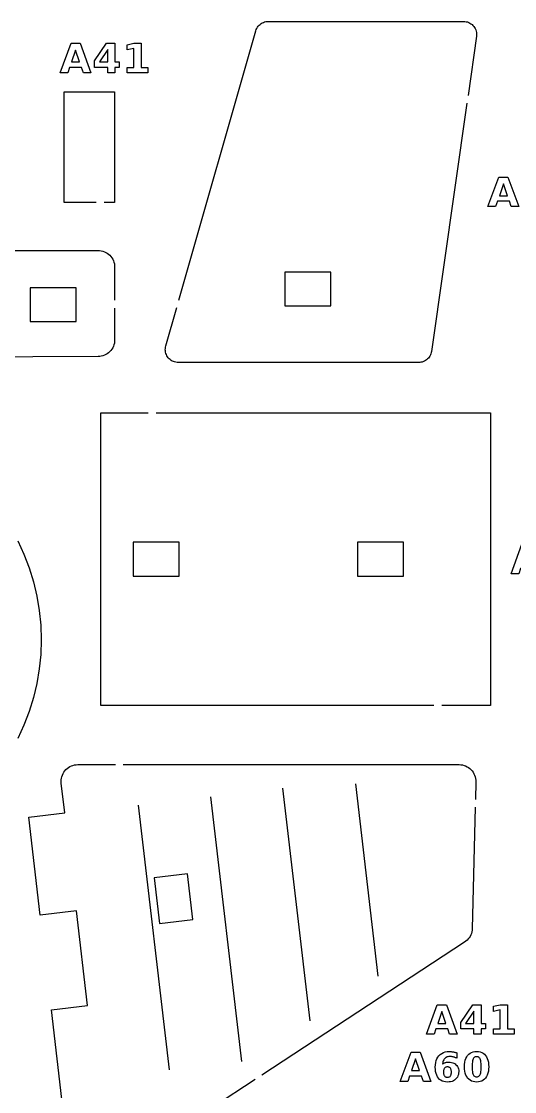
# Model space of a CAD drawing. Header units: millimetres. Extents: x 3 to 297, y 5 to 294.
# Drawn here: x 143.4 to 184.1, y 84.1 to 172.4 of the extents above; entities that cross this region are included whole.
import ezdxf

# ---------------------------------------------------------------- set-up
doc = ezdxf.new("R2010")
doc.units = ezdxf.units.MM
for name, color, linetype in [('CUT', 1, 'CONTINUOUS'), ('ENGRAVE', 5, 'CONTINUOUS'), ('SCORE', 7, 'CONTINUOUS')]:
    doc.layers.add(name, color=color, linetype=linetype)

msp = doc.modelspace()

# ---------------------------------------------------------------- linework, layer by layer
at = {"layer": 'CUT', "color": 1}
for points in [[(156.3744, 149.3834), (162.7212, 171.5971), (162.755, 171.6965), (162.7993, 171.7937), (162.853, 171.8861), (162.9156, 171.9727), (162.9865, 172.0526), (163.065, 172.1251), (163.1503, 172.1894), (163.2416, 172.245), (163.3379, 172.2912), (163.4384, 172.3276), (163.5419, 172.3539), (163.6476, 172.3698), (163.7524, 172.375), (179.8489, 172.375), (179.9551, 172.3696), (180.0622, 172.3533), (180.167, 172.3264), (180.2686, 172.289), (180.3659, 172.2416), (180.458, 172.1846), (180.5439, 172.1186), (180.6227, 172.0444), (180.6936, 171.9626), (180.756, 171.8741), (180.8091, 171.7798), (180.8525, 171.6806), (180.8856, 171.5775), (180.9083, 171.4716), (180.9202, 171.364), (180.9212, 171.2558), (180.9115, 171.1498), (180.2144, 166.2704)], [(149.55, 157.425), (146.925, 157.425), (146.925, 166.575), (151.075, 166.575), (151.075, 157.425), (150.2, 157.425)], [(180.1225, 165.627), (177.1966, 145.1462), (177.1777, 145.0474), (177.1489, 144.9492), (177.111, 144.8541), (177.0641, 144.7631), (177.0088, 144.6769), (176.9456, 144.5964), (176.875, 144.5223), (176.7976, 144.4552), (176.7143, 144.3958), (176.6256, 144.3446), (176.5325, 144.302), (176.4358, 144.2685), (176.3363, 144.2444), (176.235, 144.2298), (176.1345, 144.225), (156.3239, 144.225), (156.2213, 144.23), (156.1178, 144.2452), (156.0163, 144.2704), (155.9177, 144.3053), (155.823, 144.3497), (155.733, 144.403), (155.6487, 144.4649), (155.5707, 144.5346), (155.4999, 144.6116), (155.437, 144.6951), (155.3824, 144.7843), (155.3367, 144.8784), (155.3005, 144.9765), (155.2739, 145.0777), (155.2573, 145.1809), (155.2507, 145.2853), (155.2544, 145.3898), (155.2682, 145.4935), (155.2916, 145.5936), (156.1958, 148.7584)], [(112.0418, 153.475), (149.7018, 153.475), (149.8348, 153.4685), (149.9683, 153.4487), (150.0992, 153.4159), (150.2262, 153.3704), (150.3482, 153.3127), (150.464, 153.2433), (150.5723, 153.163), (150.6723, 153.0723), (150.763, 152.9723), (150.8433, 152.864), (150.9127, 152.7482), (150.9704, 152.6262), (151.0159, 152.4992), (151.0487, 152.3683), (151.0685, 152.2348), (151.075, 152.1018), (151.075, 149.3673)], [(151.075, 148.7173), (151.075, 146.0915), (151.0685, 145.959), (151.0488, 145.8259), (151.0163, 145.6954), (150.9711, 145.5688), (150.9138, 145.4471), (150.8448, 145.3316), (150.7649, 145.2234), (150.6748, 145.1235), (150.5754, 145.0329), (150.4676, 144.9525), (150.3525, 144.8829), (150.2311, 144.825), (150.1046, 144.7791), (149.9743, 144.7459), (149.8414, 144.7255), (149.7089, 144.7184), (74.3052, 144.3317)], [(177.4, 115.925), (149.925, 115.925), (149.925, 140.075), (153.85, 140.075)], [(154.5, 140.075), (182.075, 140.075), (182.075, 115.925), (178.05, 115.925)], [(143.0938, 129.5149), (143.5975, 128.4164), (144.0275, 127.287), (144.3819, 126.1317), (144.6591, 124.9554), (144.858, 123.7634), (144.9777, 122.5609), (145.0177, 121.3531), (144.9778, 120.1453), (144.8581, 118.9428), (144.6592, 117.7508), (144.3819, 116.5745), (144.0276, 115.4192), (143.5976, 114.2898), (143.094, 113.1913)], [(146.8071, 82.7266), (145.8548, 90.8208), (148.8343, 91.1713), (147.917, 98.9675), (144.9376, 98.617), (143.9853, 106.7112), (146.9648, 107.0617), (146.6767, 109.5098), (146.6677, 109.6441), (146.672, 109.7805), (146.6898, 109.9158), (146.721, 110.0487), (146.7652, 110.1778), (146.822, 110.3019), (146.8908, 110.4198), (146.9709, 110.5302), (147.0616, 110.6322), (147.1619, 110.7247), (147.271, 110.8068), (147.3876, 110.8777), (147.5107, 110.9367), (147.639, 110.9831), (147.7713, 111.0167), (147.9062, 111.0369), (148.0407, 111.0436), (151.1344, 111.0436)], [(151.7844, 111.0436), (179.4844, 111.0437), (179.6194, 111.0369), (179.7549, 111.0165), (179.8878, 110.9827), (180.0166, 110.9358), (180.1401, 110.8764), (180.257, 110.8049), (180.3663, 110.7221), (180.4668, 110.6289), (180.5575, 110.5261), (180.6375, 110.4148), (180.7061, 110.2961), (180.7625, 110.1712), (180.8061, 110.0413), (180.8367, 109.9076), (180.8537, 109.7716), (180.8571, 109.6365), (180.8209, 108.1763)], [(180.8048, 107.5265), (180.5564, 97.5082), (180.5469, 97.3776), (180.5245, 97.2469), (180.4896, 97.1189), (180.4425, 96.9948), (180.3837, 96.8759), (180.3138, 96.7631), (180.2332, 96.6577), (180.1429, 96.5605), (180.0436, 96.4725), (179.9378, 96.3955), (163.2124, 85.4193)], [(162.669, 85.0627), (152.3515, 78.2919)]]:
    msp.add_lwpolyline(points, dxfattribs=at)
for points in [[(168.895, 148.905), (168.895, 151.695), (165.105, 151.695), (165.105, 148.905), (168.895, 148.905)], [(144.105, 147.605), (147.895, 147.605), (147.895, 150.395), (144.105, 150.395), (144.105, 147.605)], [(152.605, 126.605), (156.395, 126.605), (156.395, 129.395), (152.605, 129.395), (152.605, 126.605)], [(171.105, 126.605), (174.895, 126.605), (174.895, 129.395), (171.105, 129.395), (171.105, 126.605)], [(154.7639, 97.9405), (157.5348, 98.2665), (157.092, 102.0306), (154.3211, 101.7046), (154.7639, 97.9405)]]:
    msp.add_lwpolyline(points, close=True, dxfattribs=at)
at = {"layer": 'ENGRAVE', "color": 5}
for points in [[(147.2047, 168.1368), (146.5748, 168.1368), (147.4749, 170.5668), (148.2219, 170.5668), (149.122, 168.1368), (148.4921, 168.1368), (148.3391, 168.5795), (147.3593, 168.5795), (147.2047, 168.1368)], [(151.4379, 169.0336), (151.4379, 168.5795), (151.0913, 168.5795), (151.0913, 168.1368), (150.4988, 168.1368), (150.4988, 168.5795), (149.4213, 168.5795), (149.4213, 169.1166), (150.3947, 170.5668), (151.0913, 170.5668), (151.0913, 169.0336), (151.4379, 169.0336)], [(152.6683, 170.1404), (152.1003, 170.0232), (152.1003, 170.4496), (152.665, 170.5668), (153.2607, 170.5668), (153.2607, 168.5698), (153.8141, 168.5698), (153.8141, 168.1368), (152.1149, 168.1368), (152.1149, 168.5698), (152.6683, 168.5698), (152.6683, 170.1404)], [(147.8492, 169.9972), (147.5156, 169.0304), (148.1812, 169.0304), (147.8492, 169.9972)], [(150.4988, 170.0509), (149.812, 169.0336), (150.4988, 169.0336), (150.4988, 170.0509)], [(182.4923, 157.1), (181.8624, 157.1), (182.7625, 159.53), (183.5096, 159.53), (184.4096, 157.1), (183.7797, 157.1), (183.6267, 157.5427), (182.6469, 157.5427), (182.4923, 157.1)], [(183.1368, 158.9604), (182.8032, 157.9936), (183.4689, 157.9936), (183.1368, 158.9604)], [(183.7663, 126.8), (184.6663, 129.23), (185.4134, 129.23), (186.3135, 126.8), (185.6836, 126.8), (185.5306, 127.2427), (184.5508, 127.2427), (184.3962, 126.8), (183.7663, 126.8)], [(177.4111, 88.8), (176.7812, 88.8), (177.6813, 91.23), (178.4283, 91.23), (179.3284, 88.8), (178.6985, 88.8), (178.5455, 89.2427), (177.5657, 89.2427), (177.4111, 88.8)], [(181.6443, 89.6968), (181.6443, 89.2427), (181.2977, 89.2427), (181.2977, 88.8), (180.7052, 88.8), (180.7052, 89.2427), (179.6277, 89.2427), (179.6277, 89.7798), (180.601, 91.23), (181.2977, 91.23), (181.2977, 89.6968), (181.6443, 89.6968)], [(182.8747, 90.8036), (182.3066, 90.6864), (182.3066, 91.1128), (182.8714, 91.23), (183.4671, 91.23), (183.4671, 89.2329), (184.0205, 89.2329), (184.0205, 88.8), (182.3213, 88.8), (182.3213, 89.2329), (182.8747, 89.2329), (182.8747, 90.8036)], [(178.0556, 90.6604), (177.7219, 89.6936), (178.3876, 89.6936), (178.0556, 90.6604)], [(180.7052, 90.7141), (180.0184, 89.6968), (180.7052, 89.6968), (180.7052, 90.7141)], [(174.6136, 84.8998), (175.5137, 87.3298), (176.2608, 87.3298), (177.1608, 84.8998), (176.531, 84.8998), (176.378, 85.3425), (175.3981, 85.3425), (175.2435, 84.8998), (174.6136, 84.8998)], [(175.5544, 85.7934), (176.2201, 85.7934), (175.8881, 86.7602), (175.5544, 85.7934)], [(179.2402, 86.8405), (179.1902, 86.8617), (179.1411, 86.8808), (179.093, 86.8978), (179.046, 86.9127), (178.9999, 86.9254), (178.9545, 86.9361), (178.9095, 86.9448), (178.8648, 86.9516), (178.8205, 86.9565), (178.7766, 86.9594), (178.733, 86.9604), (178.6431, 86.9561), (178.5601, 86.9431), (178.484, 86.9215), (178.4147, 86.8913), (178.3523, 86.8524), (178.2968, 86.8049), (178.2483, 86.7489), (178.2071, 86.6846), (178.1731, 86.6119), (178.1463, 86.5308), (178.1268, 86.4413), (178.1145, 86.3435), (178.1508, 86.369), (178.1881, 86.3922), (178.2264, 86.4133), (178.2657, 86.4321), (178.306, 86.4487), (178.3472, 86.4631), (178.3896, 86.4753), (178.4333, 86.4853), (178.4783, 86.493), (178.5245, 86.4986), (178.5719, 86.5019), (178.6207, 86.503), (178.7409, 86.497), (178.8531, 86.4788), (178.9574, 86.4485), (179.0536, 86.4061), (179.1418, 86.3516), (179.2221, 86.2849), (179.2919, 86.2085), (179.3491, 86.1245), (179.3936, 86.033), (179.4253, 85.9341), (179.4444, 85.8276), (179.4507, 85.7136), (179.4437, 85.5877), (179.4224, 85.4705), (179.3869, 85.3619), (179.3372, 85.2619), (179.2733, 85.1705), (179.1952, 85.0878), (179.1052, 85.016), (179.0055, 84.9572), (178.8961, 84.9114), (178.7771, 84.8788), (178.6484, 84.8592), (178.51, 84.8526), (178.3581, 84.8615), (178.218, 84.8882), (178.0899, 84.9326), (177.9736, 84.9948), (177.8692, 85.0747), (177.7768, 85.1724), (177.6974, 85.2865), (177.6325, 85.4154), (177.5821, 85.5592), (177.546, 85.7179), (177.5244, 85.8914), (177.5172, 86.0798), (177.5256, 86.2734), (177.5509, 86.4527), (177.593, 86.6176), (177.6521, 86.7681), (177.728, 86.9044), (177.8207, 87.0263), (177.9281, 87.1315), (178.0481, 87.2175), (178.1806, 87.2845), (178.3256, 87.3323), (178.4832, 87.361), (178.6532, 87.3705), (178.7088, 87.3698), (178.7639, 87.3676), (178.8184, 87.364), (178.8724, 87.359), (178.9258, 87.3524), (178.9787, 87.3445), (179.0313, 87.3351), (179.0836, 87.3242), (179.1358, 87.3119), (179.1878, 87.2982), (179.2396, 87.283), (179.2912, 87.2664), (179.2912, 86.8171), (179.2402, 86.8405)], [(181.8578, 85.5775), (181.8072, 85.4299), (181.7421, 85.2976), (181.6625, 85.1806), (181.5697, 85.0804), (181.4647, 84.9984), (181.3476, 84.9346), (181.2184, 84.8891), (181.077, 84.8617), (180.9236, 84.8526), (180.7697, 84.8617), (180.6279, 84.8891), (180.4984, 84.9346), (180.3811, 84.9984), (180.276, 85.0804), (180.183, 85.1806), (180.1035, 85.2976), (180.0384, 85.4299), (179.9877, 85.5775), (179.9516, 85.7405), (179.9299, 85.9188), (179.9226, 86.1124), (179.9299, 86.3065), (179.9516, 86.4852), (179.9877, 86.6485), (180.0384, 86.7963), (180.1035, 86.9288), (180.183, 87.0458), (180.276, 87.146), (180.3811, 87.228), (180.4984, 87.2918), (180.6279, 87.3373), (180.7697, 87.3647), (180.9236, 87.3738), (181.077, 87.3647), (181.2184, 87.3373), (181.3476, 87.2918), (181.4647, 87.228), (181.5697, 87.146), (181.6625, 87.0458), (181.7421, 86.9288), (181.8072, 86.7963), (181.8578, 86.6485), (181.894, 86.4852), (181.9157, 86.3065), (181.923, 86.1124), (181.9157, 85.9188), (181.894, 85.7405), (181.8578, 85.5775)], [(181.275, 86.5057), (181.2583, 86.6052), (181.237, 86.6898), (181.2109, 86.7594), (181.1792, 86.8163), (181.141, 86.8629), (181.0963, 86.8991), (181.0452, 86.925), (180.9876, 86.9405), (180.9236, 86.9457), (180.8595, 86.9405), (180.8019, 86.925), (180.7507, 86.8991), (180.7059, 86.8629), (180.6675, 86.8163), (180.6355, 86.7594), (180.6092, 86.6898), (180.5876, 86.6052), (180.5708, 86.5057), (180.5588, 86.3912), (180.5516, 86.2617), (180.5493, 86.1173), (180.5516, 85.9713), (180.5588, 85.8404), (180.5708, 85.7246), (180.5876, 85.6239), (180.6092, 85.5383), (180.6355, 85.4679), (180.6675, 85.4102), (180.7059, 85.363), (180.7507, 85.3263), (180.8019, 85.3), (180.8595, 85.2843), (180.9236, 85.2791), (180.9872, 85.2843), (181.0444, 85.3), (181.0953, 85.3263), (181.1399, 85.363), (181.1781, 85.4102), (181.2101, 85.4679), (181.2364, 85.5383), (181.258, 85.6239), (181.2748, 85.7246), (181.2867, 85.8404), (181.2939, 85.9713), (181.2963, 86.1173), (181.2939, 86.2617), (181.2868, 86.3912), (181.275, 86.5057)], [(178.416, 86.0875), (178.3727, 86.0727), (178.3339, 86.052), (178.2996, 86.0253), (178.2699, 85.9928), (178.2448, 85.9543), (178.2243, 85.9098), (178.2083, 85.8595), (178.1969, 85.8032), (178.19, 85.741), (178.1877, 85.6729), (178.19, 85.6048), (178.1969, 85.5426), (178.2083, 85.4864), (178.2243, 85.436), (178.2448, 85.3916), (178.2699, 85.3531), (178.2996, 85.3205), (178.3339, 85.2939), (178.3727, 85.2732), (178.416, 85.2584), (178.464, 85.2495), (178.5165, 85.2465), (178.5695, 85.2495), (178.6179, 85.2584), (178.6616, 85.2732), (178.7006, 85.2939), (178.735, 85.3205), (178.7647, 85.3531), (178.7898, 85.3916), (178.8104, 85.436), (178.8264, 85.4864), (178.8378, 85.5426), (178.8446, 85.6048), (178.8469, 85.6729), (178.8446, 85.741), (178.8378, 85.8032), (178.8264, 85.8595), (178.8104, 85.9098), (178.7898, 85.9543), (178.7647, 85.9928), (178.735, 86.0253), (178.7006, 86.052), (178.6616, 86.0727), (178.6179, 86.0875), (178.5695, 86.0964), (178.5165, 86.0994), (178.464, 86.0964), (178.416, 86.0875)]]:
    msp.add_lwpolyline(points, close=True, dxfattribs=at)
at = {"layer": 'SCORE', "color": 7}
for points in [[(164.9247, 109.0992), (167.1825, 89.9086)], [(170.9226, 109.4687), (172.7909, 93.5891)], [(158.9658, 108.3981), (161.5364, 86.5488)], [(153.0069, 107.6971), (155.5775, 85.8477)]]:
    msp.add_lwpolyline(points, dxfattribs=at)

doc.saveas('drawing.dxf')
